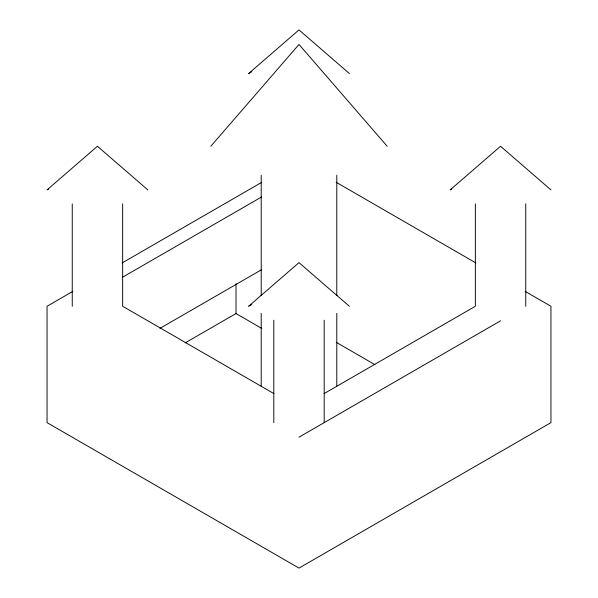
<?xml version="1.0" encoding="UTF-8"?>
<svg xmlns="http://www.w3.org/2000/svg" width="598" height="598" viewBox="0 0 598 598"><rect width="100%" height="100%" fill="white"/><g stroke="black" fill="none" stroke-linecap="round" stroke-linejoin="round"><path stroke-width="0.9" d="M210.817 146.263L299 44.446L387.183 146.263M48.655 188.983L47.055 189.902L97.444 146.263L147.833 189.902M251.81 71.693L248.611 73.539L299 29.9L349.389 73.539M72.896 291.353L47.055 306.273L47.055 422.644L299 568.1L550.945 422.644L550.945 306.273L525.104 291.353M122.156 262.918L261.857 182.263M122.239 277.412L261.715 196.892M159.95 328.369L261.692 269.631M185.141 342.916L236.016 313.546L261.745 328.407M251.81 304.427L248.611 306.273L299 262.634L349.389 306.273M451.767 188.983L450.167 189.902L500.556 146.263L550.945 189.902M324.079 393.619L475.358 306.273L475.358 203.866M299 437.183L500.556 320.82M336.143 182.263L475.844 262.918M336.211 342.303L375.043 364.728M273.921 393.619L122.642 306.273L122.642 203.866M525.747 203.866L525.747 306.273M336.794 175.214L336.794 295.659M336.794 313.397L336.794 386.226M324.191 320.236L324.191 422.637M273.809 320.236L273.809 422.637M261.206 175.214L261.206 295.659M261.206 313.397L261.206 386.226M236.016 283.706L236.016 313.546M72.253 203.866L72.253 306.273"/></g></svg>
